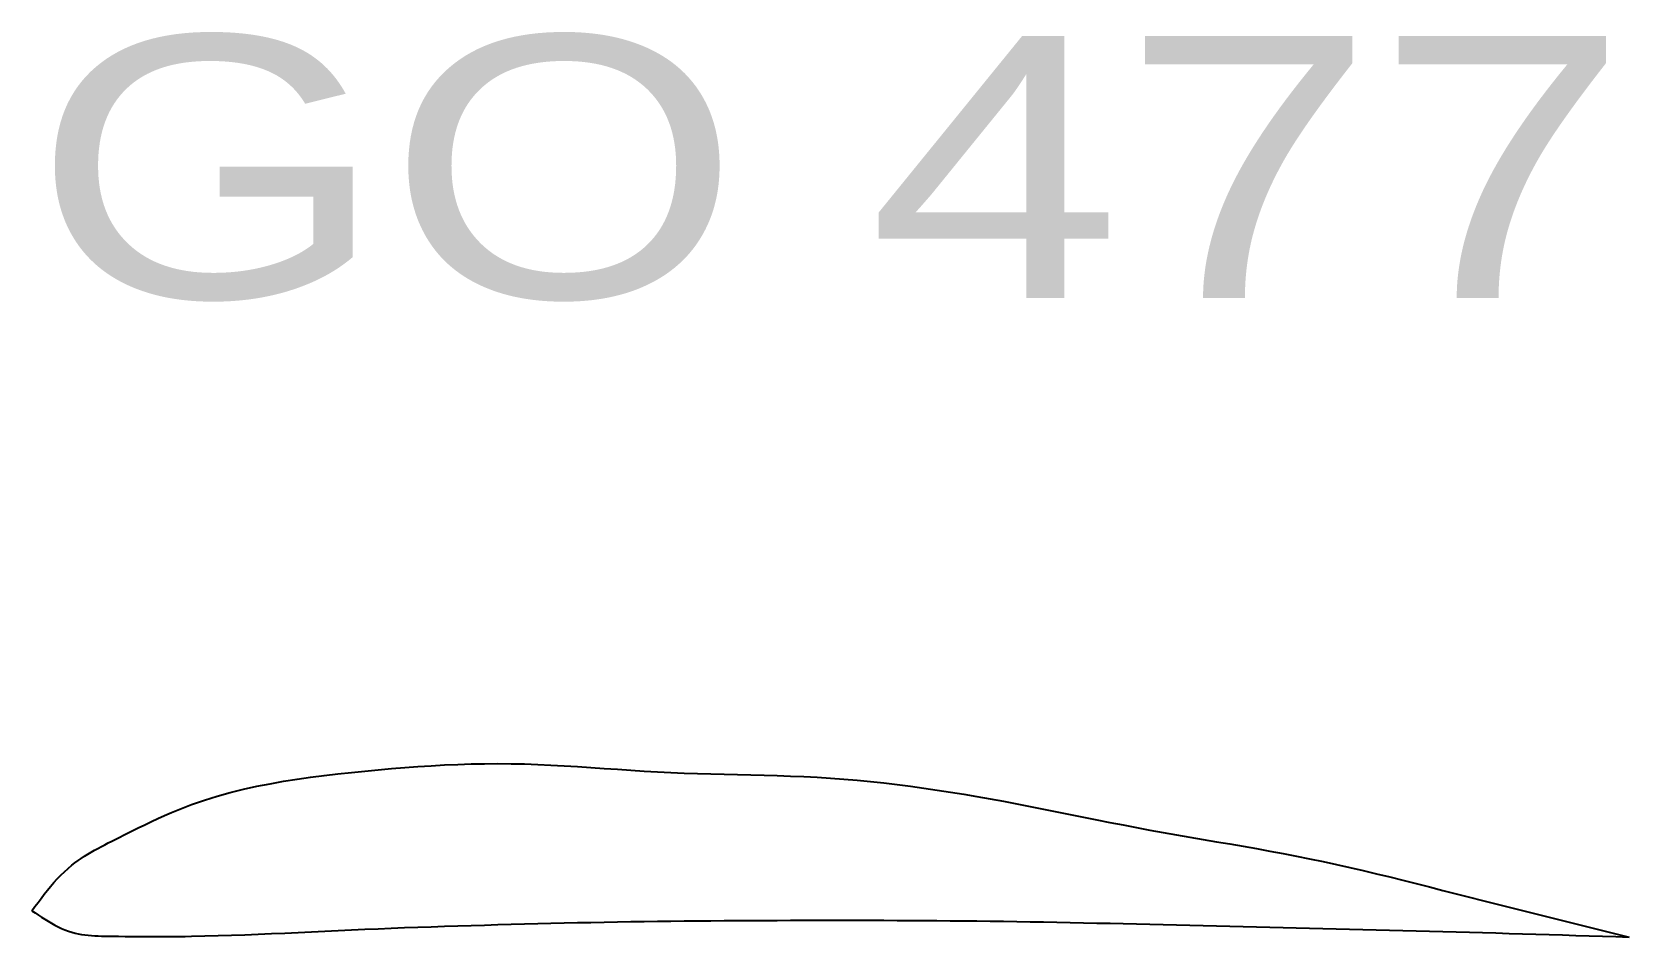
# Model space of a CAD drawing. Extents: x 0.04 to 8.04, y 0.17 to 4.7.
import ezdxf
from ezdxf.enums import TextEntityAlignment as Align

# ---------------------------------------------------------------- set-up
doc = ezdxf.new("R2010")
doc.units = 0
doc.layers.get('0').update_dxf_attribs({"linetype": 'CONTINUOUS'})

msp = doc.modelspace()

# ---------------------------------------------------------------- linework, layer by layer
at = {"color": 3, "linetype": 'CONTINUOUS'}
msp.add_lwpolyline([(0.0404, 0.3032), (0.0557, 0.3238), (0.071, 0.3444), (0.0864, 0.3649), (0.102, 0.3851), (0.1178, 0.4051), (0.134, 0.4247), (0.1505, 0.4439), (0.1674, 0.4626), (0.1848, 0.4808), (0.2027, 0.4983), (0.2212, 0.5151), (0.2404, 0.5311), (0.2556, 0.5429), (0.2712, 0.5542), (0.2871, 0.5651), (0.3034, 0.5757), (0.3199, 0.5859), (0.3367, 0.5957), (0.3536, 0.6054), (0.3708, 0.6148), (0.3881, 0.624), (0.4054, 0.6332), (0.4229, 0.6422), (0.4403, 0.6511), (0.4733, 0.668), (0.5063, 0.6847), (0.5392, 0.7013), (0.5722, 0.7177), (0.6053, 0.7338), (0.6384, 0.7496), (0.6717, 0.7651), (0.705, 0.7801), (0.7386, 0.7947), (0.7723, 0.8087), (0.8062, 0.8222), (0.8403, 0.8351), (0.9041, 0.8572), (0.9687, 0.8772), (1.034, 0.8953), (1.0999, 0.9115), (1.1664, 0.9261), (1.2333, 0.9391), (1.3005, 0.9509), (1.3681, 0.9614), (1.436, 0.971), (1.504, 0.9797), (1.5721, 0.9876), (1.6402, 0.9951), (1.707, 1.002), (1.7738, 1.0085), (1.8405, 1.0145), (1.9073, 1.02), (1.9739, 1.0249), (2.0406, 1.0292), (2.1072, 1.0328), (2.1738, 1.0357), (2.2403, 1.0379), (2.3069, 1.0392), (2.3735, 1.0396), (2.4401, 1.0391), (2.5067, 1.0376), (2.5733, 1.0353), (2.6399, 1.0323), (2.7065, 1.0287), (2.7731, 1.0247), (2.8398, 1.0203), (2.9064, 1.0158), (2.9731, 1.0112), (3.0398, 1.0067), (3.1065, 1.0024), (3.1732, 0.9985), (3.24, 0.9951), (3.3067, 0.9922), (3.3734, 0.9899), (3.4401, 0.9879), (3.5068, 0.9862), (3.5735, 0.9846), (3.6402, 0.983), (3.7069, 0.9813), (3.7735, 0.9794), (3.8401, 0.9772), (3.9068, 0.9744), (3.9733, 0.9711), (4.0399, 0.9671), (4.1069, 0.9622), (4.1738, 0.9565), (4.2407, 0.95), (4.3076, 0.9428), (4.3743, 0.9349), (4.441, 0.9263), (4.5077, 0.9171), (4.5743, 0.9074), (4.6408, 0.897), (4.7072, 0.8862), (4.7735, 0.8749), (4.8397, 0.8631), (4.9066, 0.8508), (4.9733, 0.8382), (5.04, 0.8253), (5.1067, 0.8121), (5.1733, 0.7988), (5.2398, 0.7855), (5.3064, 0.7721), (5.373, 0.7587), (5.4396, 0.7455), (5.5062, 0.7324), (5.5729, 0.7196), (5.6396, 0.7071), (5.7063, 0.695), (5.773, 0.6831), (5.8397, 0.6715), (5.9065, 0.66), (5.9732, 0.6485), (6.04, 0.6371), (6.1067, 0.6255), (6.1734, 0.6137), (6.2401, 0.6016), (6.3067, 0.5893), (6.3731, 0.5764), (6.4395, 0.5631), (6.5066, 0.5491), (6.5736, 0.5345), (6.6404, 0.5194), (6.7072, 0.5039), (6.7739, 0.4881), (6.8405, 0.4719), (6.907, 0.4554), (6.9736, 0.4388), (7.0401, 0.422), (7.1065, 0.405), (7.173, 0.3881), (7.2394, 0.3712), (7.306, 0.3542), (7.3727, 0.3374), (7.4393, 0.3206), (7.5059, 0.3039), (7.5726, 0.2872), (7.6393, 0.2705), (7.7059, 0.2539), (7.7726, 0.2373), (7.8393, 0.2208), (7.9059, 0.2042), (7.9726, 0.1877), (8.0393, 0.1712)], dxfattribs=at)
at = {"color": 1, "linetype": 'CONTINUOUS'}
msp.add_lwpolyline([(0.0404, 0.3032), (0.0565, 0.2923), (0.0726, 0.2815), (0.0887, 0.2709), (0.1049, 0.2605), (0.1212, 0.2504), (0.1377, 0.2407), (0.1543, 0.2315), (0.1711, 0.2228), (0.188, 0.2148), (0.2052, 0.2074), (0.2227, 0.2009), (0.2404, 0.1952), (0.2563, 0.1909), (0.2724, 0.1873), (0.2887, 0.1843), (0.3052, 0.1819), (0.3218, 0.18), (0.3386, 0.1785), (0.3554, 0.1774), (0.3723, 0.1766), (0.3893, 0.176), (0.4063, 0.1756), (0.4233, 0.1754), (0.4403, 0.1752), (0.4741, 0.1749), (0.5077, 0.1746), (0.5413, 0.1743), (0.5747, 0.1741), (0.6081, 0.174), (0.6413, 0.1739), (0.6746, 0.1739), (0.7077, 0.174), (0.7409, 0.1741), (0.774, 0.1744), (0.8072, 0.1747), (0.8403, 0.1752), (0.9067, 0.1765), (0.9732, 0.1782), (1.0397, 0.1802), (1.1063, 0.1826), (1.1729, 0.1853), (1.2396, 0.1882), (1.3064, 0.1913), (1.3731, 0.1944), (1.4399, 0.1976), (1.5067, 0.2009), (1.5734, 0.2041), (1.6402, 0.2072), (1.7069, 0.2102), (1.7736, 0.213), (1.8403, 0.2157), (1.9069, 0.2183), (1.9736, 0.2207), (2.0402, 0.2231), (2.1069, 0.2253), (2.1735, 0.2274), (2.2402, 0.2295), (2.3068, 0.2315), (2.3734, 0.2334), (2.4401, 0.2352), (2.5067, 0.2369), (2.5733, 0.2386), (2.64, 0.2402), (2.7066, 0.2418), (2.7733, 0.2433), (2.8399, 0.2447), (2.9066, 0.246), (2.9733, 0.2472), (3.0399, 0.2483), (3.1066, 0.2494), (3.1733, 0.2503), (3.24, 0.2512), (3.3066, 0.2519), (3.3733, 0.2526), (3.4399, 0.2531), (3.5066, 0.2536), (3.5733, 0.254), (3.6399, 0.2544), (3.7066, 0.2546), (3.7732, 0.2548), (3.8399, 0.255), (3.9065, 0.2551), (3.9732, 0.2552), (4.0399, 0.2552), (4.1065, 0.2552), (4.1732, 0.2551), (4.2398, 0.255), (4.3065, 0.2549), (4.3732, 0.2547), (4.4398, 0.2545), (4.5065, 0.2541), (4.5731, 0.2537), (4.6398, 0.2532), (4.7064, 0.2527), (4.7731, 0.252), (4.8397, 0.2512), (4.9064, 0.2503), (4.9731, 0.2493), (5.0397, 0.2482), (5.1064, 0.247), (5.1731, 0.2457), (5.2397, 0.2444), (5.3064, 0.2429), (5.373, 0.2415), (5.4397, 0.24), (5.5063, 0.2384), (5.573, 0.2368), (5.6396, 0.2352), (5.7063, 0.2335), (5.773, 0.2319), (5.8396, 0.2302), (5.9063, 0.2286), (5.9729, 0.2269), (6.0396, 0.2252), (6.1062, 0.2235), (6.1729, 0.2218), (6.2396, 0.2202), (6.3062, 0.2185), (6.3729, 0.2168), (6.4395, 0.2152), (6.5062, 0.2136), (6.5728, 0.2119), (6.6395, 0.2103), (6.7062, 0.2087), (6.7728, 0.2071), (6.8395, 0.2055), (6.9061, 0.2038), (6.9728, 0.2021), (7.0395, 0.2005), (7.1061, 0.1987), (7.1728, 0.197), (7.2394, 0.1952), (7.3061, 0.1933), (7.3727, 0.1915), (7.4394, 0.1895), (7.5061, 0.1876), (7.5727, 0.1856), (7.6394, 0.1836), (7.706, 0.1816), (7.7727, 0.1795), (7.8393, 0.1774), (7.906, 0.1754), (7.9727, 0.1733), (8.0393, 0.1712)], dxfattribs=at)

# ---------------------------------------------------------------- texts
at = {"color": 7}
msp.add_text('GO 477', height=1.3123, dxfattribs=at).set_placement((0.0404, 3.3708), (8.0393, 3.3708), align=Align.FIT)

doc.saveas('drawing.dxf')
